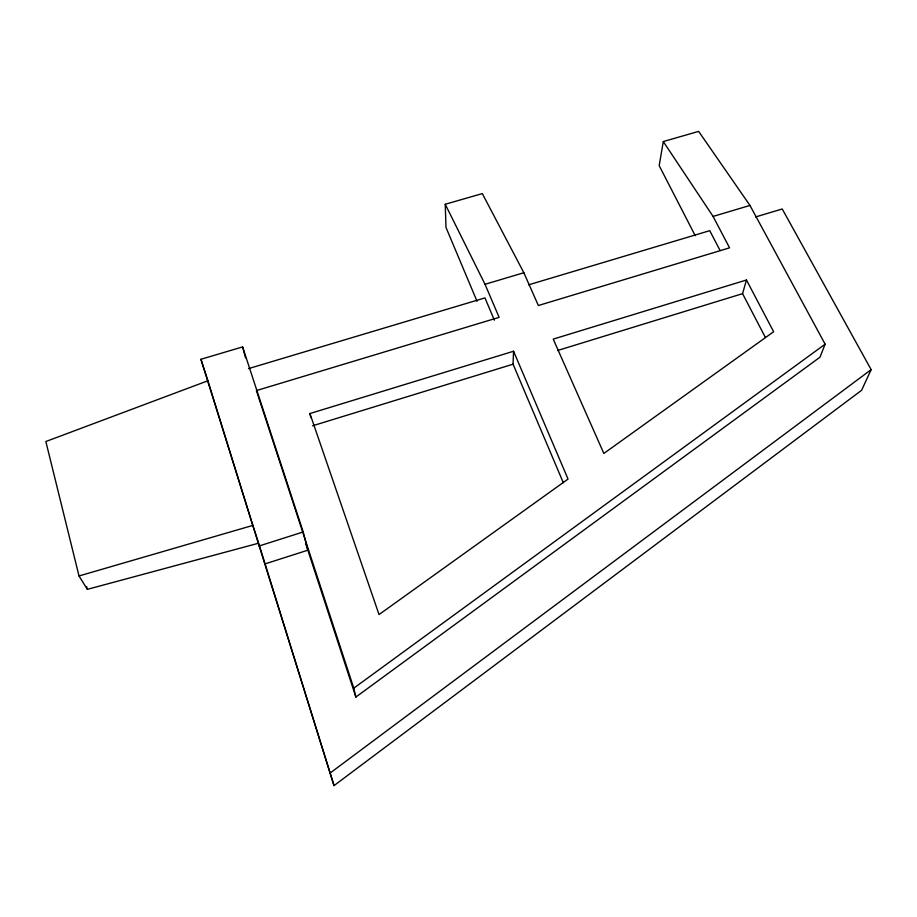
<?xml version="1.0" encoding="UTF-8"?>
<svg xmlns="http://www.w3.org/2000/svg" width="917" height="917" viewBox="0 0 917 917"><rect width="100%" height="100%" fill="white"/><g stroke="black" fill="none" stroke-linecap="round" stroke-linejoin="round"><path stroke-width="1.38" d="M563.313 482.732L513.05 364.198L513.566 351.245L309.923 413.544L310.783 417.636M305.705 543.598L355.876 697.046L819.97 357.206L825.128 344.173L749.968 205.442L698.639 131.383L663.3 141.55L659.185 165.633L695.224 235.68M765.363 337.399L742.564 293.658L746.461 280.006L553.226 339.118L603.844 453.445L773.639 331.748L746.461 280.006M755.493 216.974L782.235 208.984L871.15 369.631L861.602 390.287L334.017 785.617L200.926 359.281L242.604 346.913L303.195 531.952L307.86 550.177L264.83 563.978M329.879 773.237L871.15 369.631M355.876 697.046L353.779 688.174L825.128 344.173M200.926 359.281L207.884 380.773L45.85 441.524L79.011 575.968L87.344 589.356L258.64 543.196L334.017 785.617M258.961 546.039L303.195 531.952M312.502 425.82L513.05 364.198M557.559 350.512L742.564 293.658M248.496 368.623L484.944 297.899L494.378 320.171M528.673 284.82L709.735 230.66L720.12 250.582M523.848 272.739L482.319 193.602L445.238 204.262L485.024 284.293L523.848 272.739L538.359 305.521L729.565 247.831L713.071 216.423L663.3 141.55M713.071 216.423L749.968 205.442M79.011 575.968L252.84 525.407L258.227 541.924M485.024 284.293L499.123 317.351L256.405 390.585L292.431 500.693M513.566 351.245L568.047 479.087L379.03 614.573L309.923 413.544M477.035 301.28L446.006 227.485L445.238 204.262M292.867 502.023L353.779 688.174M207.884 380.773L252.84 525.407M242.604 346.913L245.55 357.768M86.679 586.697L87.344 589.356"/></g></svg>
